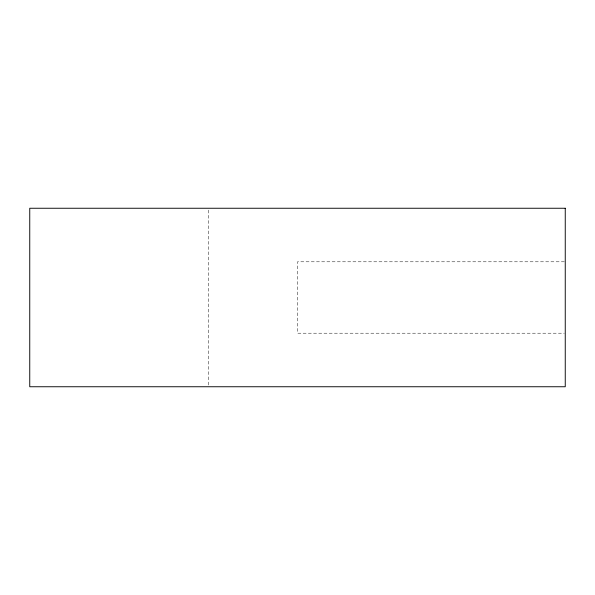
<?xml version="1.0" encoding="UTF-8"?>
<svg xmlns="http://www.w3.org/2000/svg" width="595" height="595" viewBox="0 0 595 595"><rect width="100%" height="100%" fill="white"/><g stroke="black" fill="none" stroke-linecap="round" stroke-linejoin="round"><path stroke-width="0.45" stroke-dasharray="2.98 2.23" d="M564.32 261.8L297.5 261.8L297.5 333.2L564.32 333.2M208.25 210.109L208.25 385.82"/><path stroke-width="0.89" d="M565.25 208.25L29.75 208.25L29.75 386.75L565.25 386.75L565.25 208.25"/></g></svg>
